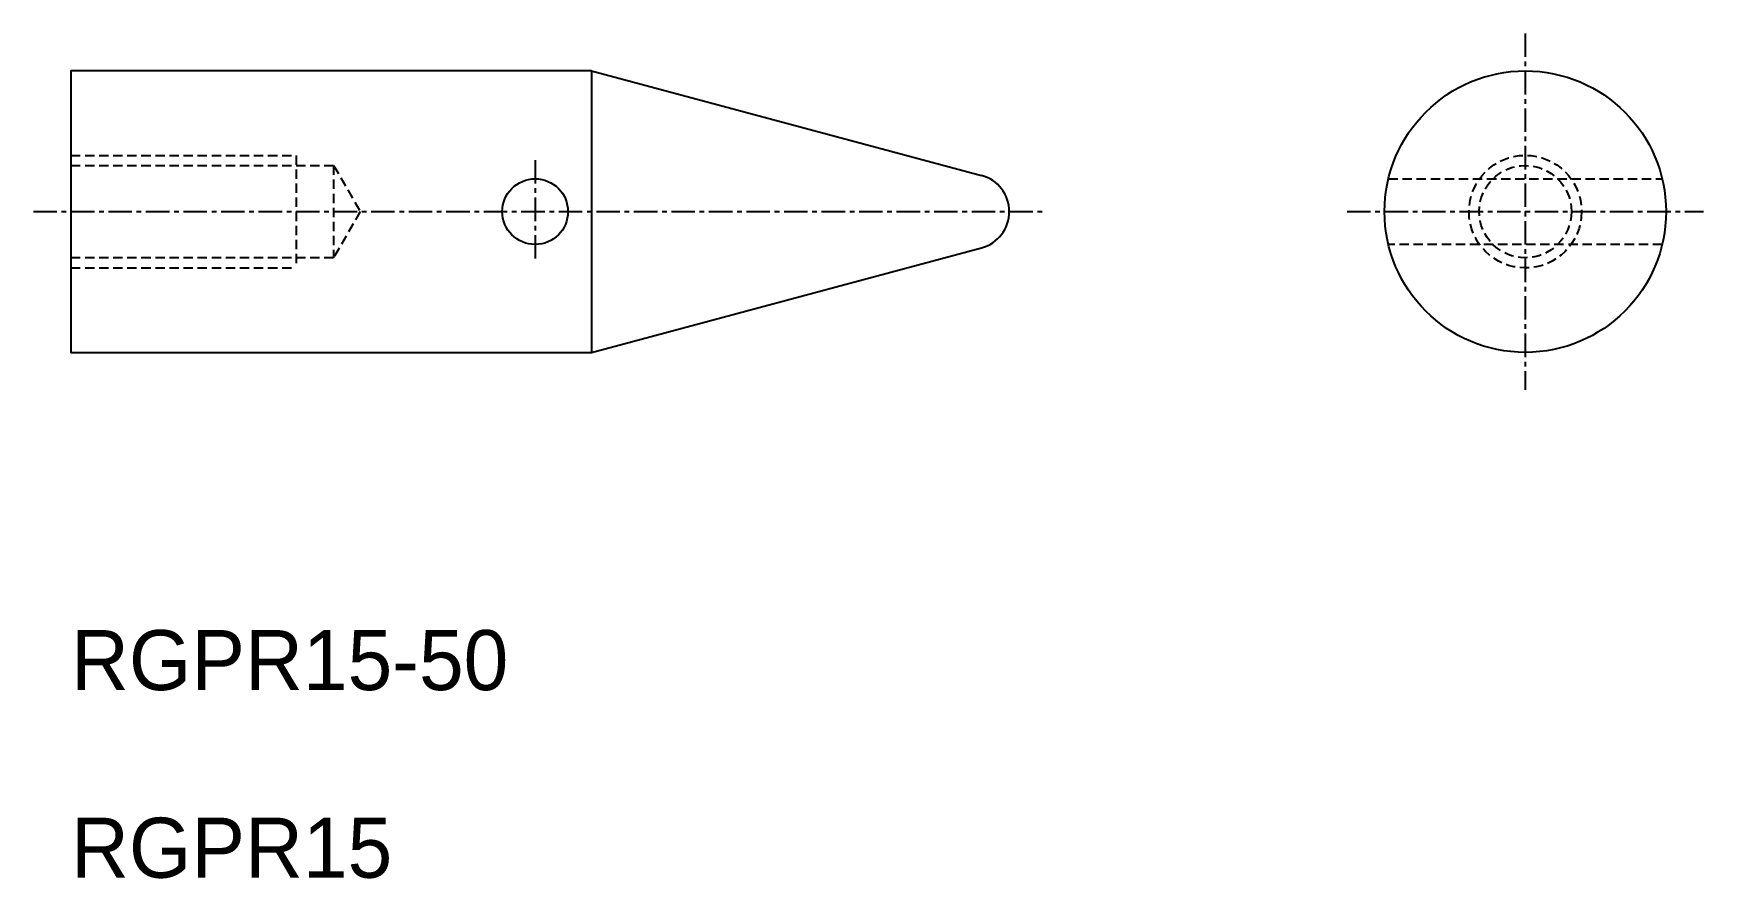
# Model space of a CAD drawing. Extents: x -4752.9 to -4663.9, y -817.5 to -772.4.
import ezdxf

# ---------------------------------------------------------------- set-up
doc = ezdxf.new("R2010")
doc.units = 0
doc.linetypes.add('CENTER', pattern=[2, 1.25, -0.25, 0.25, -0.25])
doc.linetypes.add('DASHED', pattern=[0.75, 0.5, -0.25])
doc.layers.get('0').update_dxf_attribs({"linetype": 'CONTINUOUS'})
doc.layers.add('CENTER', color=1, linetype='CENTER')

msp = doc.modelspace()

# ---------------------------------------------------------------- linework, layer by layer
at = {"color": 7, "linetype": 'CONTINUOUS'}
for p, q in [((-4723.162, -774.448), (-4702.381, -780.016)), ((-4723.162, -774.448), (-4723.162, -789.448)), ((-4723.162, -789.448), (-4702.381, -783.88))]:
    msp.add_line(p, q, dxfattribs=at)
at = {"color": 3, "linetype": 'DASHED'}
for p, q in [((-4750.899, -778.948), (-4738.899, -778.948)), ((-4750.899, -779.49), (-4736.899, -779.49)), ((-4738.899, -778.948), (-4738.899, -784.948)), ((-4736.899, -779.49), (-4736.899, -784.407)), ((-4736.899, -779.49), (-4735.479, -781.948)), ((-4680.692, -780.198), (-4666.106, -780.198)), ((-4735.479, -781.948), (-4736.899, -784.407)), ((-4666.106, -783.698), (-4680.692, -783.698)), ((-4736.899, -784.407), (-4750.899, -784.407)), ((-4750.899, -784.948), (-4738.899, -784.948))]:
    msp.add_line(p, q, dxfattribs=at)
at = {"color": 7, "linetype": 'CONTINUOUS'}
msp.add_lwpolyline([(-4723.162, -774.448), (-4750.899, -774.448), (-4750.899, -789.448), (-4723.162, -789.448)], dxfattribs=at)
for centre, radius in [((-4673.399, -781.948), 7.5), ((-4726.162, -781.948), 1.75)]:
    msp.add_circle(centre, radius, dxfattribs=at)
at = {"color": 3, "linetype": 'DASHED'}
for radius in [3, 2.458]:
    msp.add_circle((-4673.399, -781.948), radius, dxfattribs=at)
at = {"color": 7, "linetype": 'CONTINUOUS'}
msp.add_arc((-4702.899, -781.948), 2, 285, 75, dxfattribs=at)
at = {"layer": 'CENTER', "color": 1, "linetype": 'CENTER'}
for p, q in [((-4673.399, -772.448), (-4673.399, -791.448)), ((-4726.162, -779.198), (-4726.162, -784.698)), ((-4752.899, -781.948), (-4698.899, -781.948)), ((-4682.899, -781.948), (-4663.899, -781.948))]:
    msp.add_line(p, q, dxfattribs=at)

# ---------------------------------------------------------------- texts
at = {"color": 7, "linetype": 'CONTINUOUS'}
for s, p in [('RGPR15-50', (-4750.899, -807.448)), ('RGPR15', (-4750.899, -817.448))]:
    msp.add_text(s, height=3.2, dxfattribs=at).set_placement(p)

doc.saveas('drawing.dxf')
